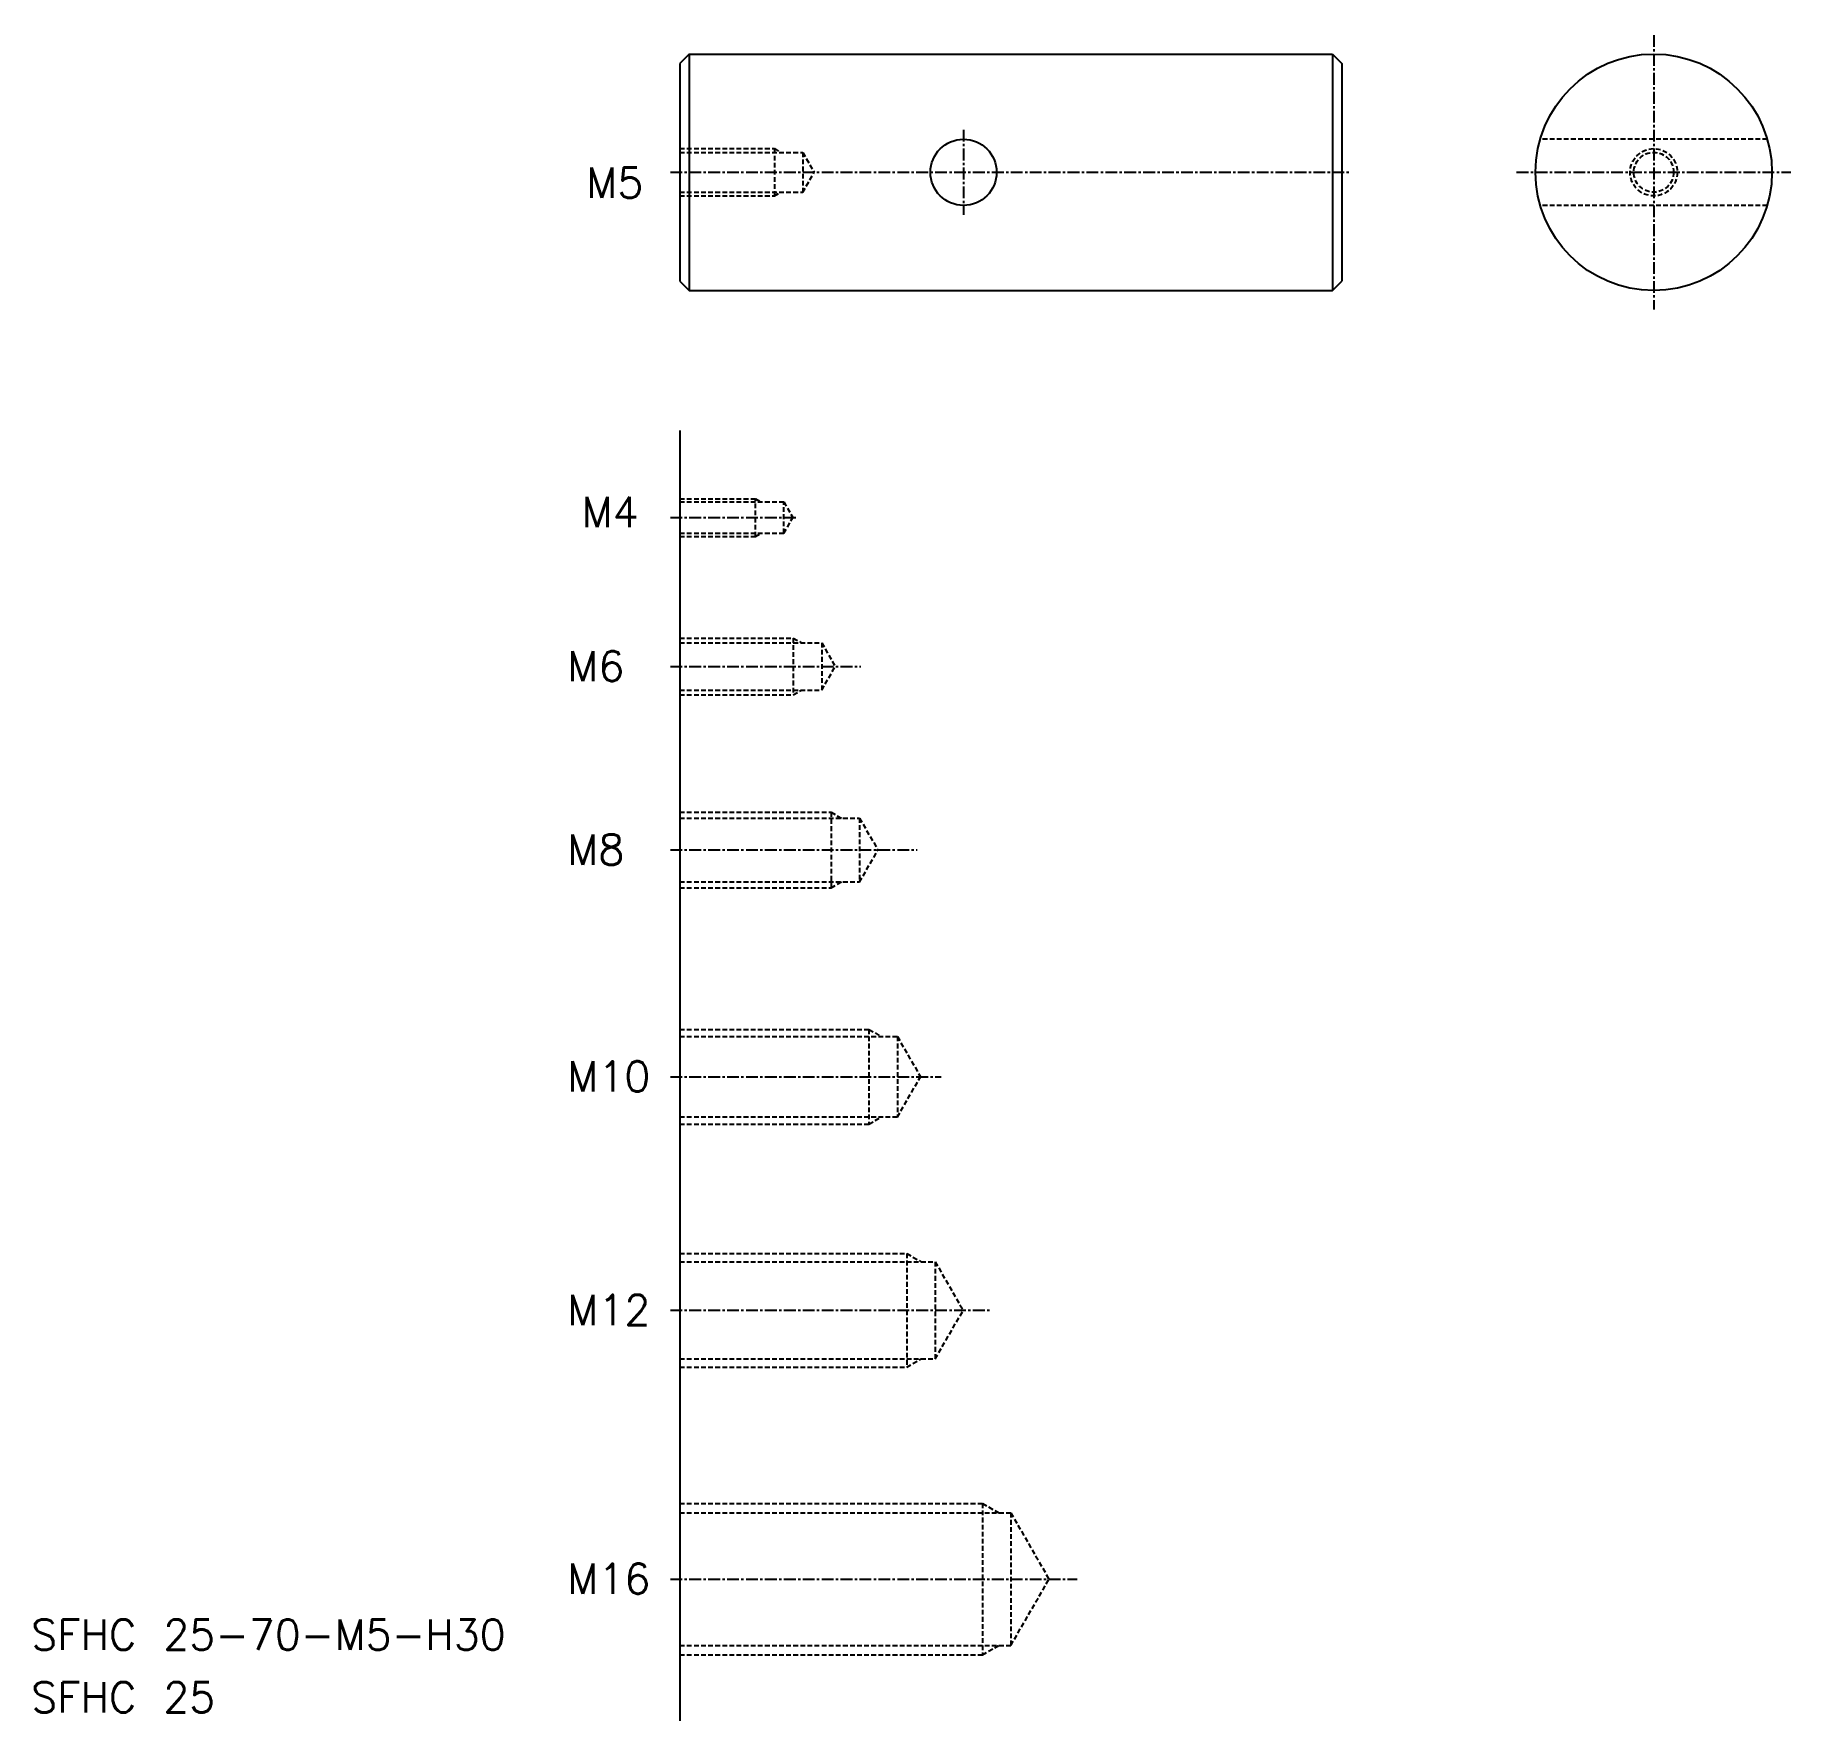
# Model space of a CAD drawing. Extents: x 1275 to 1461, y -145 to 33.
import ezdxf

# ---------------------------------------------------------------- set-up
doc = ezdxf.new("R2010")
doc.units = 0
doc.linetypes.add('CENTER', pattern=[2, 1.25, -0.25, 0.25, -0.25])
doc.linetypes.add('DASHED', pattern=[0.75, 0.5, -0.25])
doc.layers.get('0').update_dxf_attribs({"linetype": 'CONTINUOUS'})
doc.layers.add('CENTER', color=1, linetype='CENTER')
doc.styles.get("Standard").update_dxf_attribs({"font": 'txt.shx'})

msp = doc.modelspace()

# ---------------------------------------------------------------- linework, layer by layer
at = {"color": 7, "linetype": 'CONTINUOUS'}
for p, q in [((1344.38, 31.05), (1343.38, 30.05)), ((1343.38, 30.05), (1343.38, 7.05)), ((1344.38, 31.05), (1412.38, 31.05)), ((1344.38, 31.05), (1344.38, 6.05)), ((1412.38, 31.05), (1412.38, 6.05)), ((1412.38, 31.05), (1413.38, 30.05)), ((1413.38, 30.05), (1413.38, 7.05)), ((1343.38, 7.05), (1344.38, 6.05)), ((1344.38, 6.05), (1412.38, 6.05)), ((1412.38, 6.05), (1413.38, 7.05)), ((1343.38, -8.73), (1343.38, -145.13))]:
    msp.add_line(p, q, dxfattribs=at)
msp.add_line((1413.38, 24.3), (1413.38, 24.3))
at = {"color": 3, "linetype": 'DASHED'}
for p, q in [((1343.38, 21.05), (1353.38, 21.05)), ((1343.38, 20.65), (1356.38, 20.65)), ((1353.38, 21.05), (1353.38, 16.05)), ((1353.38, 21.05), (1354.07, 20.65)), ((1356.38, 20.65), (1356.38, 16.45)), ((1356.38, 20.65), (1357.59, 18.55)), ((1458.36, 22.05), (1434.36, 22.05)), ((1356.38, 16.45), (1357.59, 18.55)), ((1343.38, 16.45), (1356.38, 16.45)), ((1343.38, 16.05), (1353.38, 16.05)), ((1353.38, 16.05), (1354.07, 16.45)), ((1458.36, 15.05), (1434.36, 15.05)), ((1343.38, -15.95), (1351.38, -15.95)), ((1343.38, -16.3), (1354.38, -16.3)), ((1351.38, -15.95), (1351.98, -16.3)), ((1351.38, -19.95), (1351.38, -15.95)), ((1354.38, -19.6), (1354.38, -16.3)), ((1354.38, -16.3), (1355.33, -17.95)), ((1354.38, -19.6), (1355.33, -17.95)), ((1343.38, -19.6), (1354.38, -19.6)), ((1343.38, -19.95), (1351.38, -19.95)), ((1351.38, -19.95), (1351.98, -19.6)), ((1343.38, -30.68), (1355.38, -30.68)), ((1343.38, -31.18), (1358.38, -31.18)), ((1355.38, -30.68), (1355.38, -36.68)), ((1355.38, -30.68), (1356.24, -31.18)), ((1358.38, -31.18), (1358.38, -36.18)), ((1358.38, -31.18), (1359.82, -33.68)), ((1358.38, -36.18), (1359.82, -33.68)), ((1343.38, -36.18), (1358.38, -36.18)), ((1343.38, -36.68), (1355.38, -36.68)), ((1355.38, -36.68), (1356.24, -36.18)), ((1343.38, -49.08), (1359.38, -49.08)), ((1343.38, -49.71), (1362.38, -49.71)), ((1359.38, -49.08), (1359.38, -57.08)), ((1359.38, -49.08), (1360.46, -49.71)), ((1362.38, -49.71), (1362.38, -56.46)), ((1362.38, -49.71), (1364.33, -53.08)), ((1362.38, -56.46), (1364.33, -53.08)), ((1343.38, -56.46), (1362.38, -56.46)), ((1343.38, -57.08), (1359.38, -57.08)), ((1359.38, -57.08), (1360.46, -56.46)), ((1343.38, -72.05), (1363.38, -72.05)), ((1363.38, -72.05), (1363.38, -82.05)), ((1363.38, -72.05), (1364.68, -72.8)), ((1343.38, -72.8), (1366.38, -72.8)), ((1366.38, -72.8), (1366.38, -81.3)), ((1366.38, -72.8), (1368.83, -77.05)), ((1366.38, -81.3), (1368.83, -77.05)), ((1343.38, -81.3), (1366.38, -81.3)), ((1363.38, -82.05), (1364.68, -81.3)), ((1343.38, -82.05), (1363.38, -82.05)), ((1343.38, -95.74), (1367.38, -95.74)), ((1367.38, -95.74), (1367.38, -107.74)), ((1367.38, -95.74), (1368.89, -96.61)), ((1343.38, -96.61), (1370.38, -96.61)), ((1370.38, -96.61), (1370.38, -106.86)), ((1370.38, -96.61), (1373.34, -101.74)), ((1370.38, -106.86), (1373.34, -101.74)), ((1343.38, -106.86), (1370.38, -106.86)), ((1367.38, -107.74), (1368.89, -106.86)), ((1343.38, -107.74), (1367.38, -107.74)), ((1343.38, -122.15), (1375.38, -122.15)), ((1375.38, -122.15), (1375.38, -138.15)), ((1375.38, -122.15), (1377.11, -123.15)), ((1343.38, -123.15), (1378.38, -123.15)), ((1378.38, -123.15), (1382.42, -130.15)), ((1378.38, -123.15), (1378.38, -137.15)), ((1378.38, -137.15), (1382.42, -130.15)), ((1343.38, -137.15), (1378.38, -137.15)), ((1375.38, -138.15), (1377.11, -137.15)), ((1343.38, -138.15), (1375.38, -138.15))]:
    msp.add_line(p, q, dxfattribs=at)
at = {"color": 7, "linetype": 'CONTINUOUS'}
for centre, radius in [((1446.36, 18.55), 12.5), ((1373.38, 18.55), 3.5)]:
    msp.add_circle(centre, radius, dxfattribs=at)
at = {"color": 3, "linetype": 'DASHED'}
for radius in [2.5, 2.1]:
    msp.add_circle((1446.36, 18.55), radius, dxfattribs=at)
at = {"layer": 'CENTER', "color": 1, "linetype": 'CENTER'}
for p, q in [((1446.36, 33.05), (1446.36, 4.05)), ((1373.38, 23.05), (1373.38, 14.05)), ((1342.38, 18.55), (1414.38, 18.55)), ((1431.86, 18.55), (1460.86, 18.55)), ((1342.38, -17.95), (1355.77, -17.95)), ((1342.38, -33.68), (1362.53, -33.68)), ((1342.38, -53.08), (1368.49, -53.08)), ((1342.38, -77.05), (1371, -77.05)), ((1342.38, -101.74), (1376.33, -101.74)), ((1342.38, -130.15), (1385.38, -130.15))]:
    msp.add_line(p, q, dxfattribs=at)

# ---------------------------------------------------------------- texts
at = {"color": 7, "linetype": 'CONTINUOUS'}
for s, p in [('M5', (1333.49, 15.85)), ('M4', (1332.99, -18.97)), ('M6', (1331.48, -35.25)), ('M8', (1331.48, -54.64)), ('M10', (1331.48, -78.62)), ('M12', (1331.48, -103.3)), ('M16', (1331.48, -131.71)), ('SFHC 25-70-M5-H30', (1274.8, -137.62)), ('SFHC 25', (1274.8, -144.24))]:
    msp.add_text(s, height=3.2, dxfattribs=at).set_placement(p)

doc.saveas('drawing.dxf')
